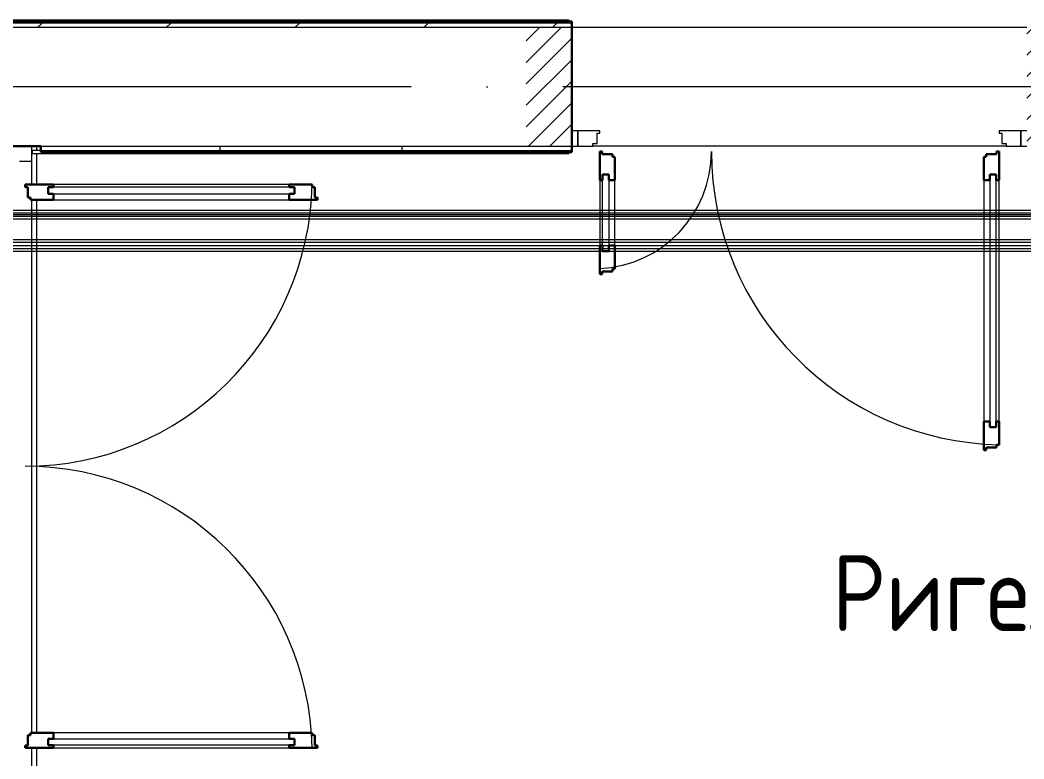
# Model space of a CAD drawing. Header units: millimetres. Extents: x -88595 to 880822, y -1054509 to -148035.
# Drawn here: x 410340 to 413648, y -276466 to -274032 of the extents above; entities that cross this region are included whole.
import ezdxf

# ---------------------------------------------------------------- set-up
doc = ezdxf.new("R2010")
doc.units = ezdxf.units.MM
doc.linetypes.add('ADSK_Линия сетки', pattern=[25, 20, -2.5, 0, -2.5])
doc.linetypes.add('ADSK_Штриховая_ш2 п1_5', pattern=[4.5, 3, -1.5])
for name, color, linetype, lineweight in [('Аннотация', 7, 'Continuous', 20), ('Витраж', 7, 'Continuous', 9), ('Двери', 7, 'Continuous', 9), ('Изоляция', 7, 'Continuous', 18), ('Оборудование', 7, 'Continuous', 18), ('Ограждение', 7, 'Continuous', 9), ('Оси', 7, 'Continuous', 9), ('Стены внутренние', 7, 'Continuous', 18), ('Стены наружные', 7, 'Continuous', 18), ('Стены штриховка', 7, 'Continuous', 9), ('Трубопровод', 7, 'Continuous', 18)]:
    doc.layers.add(name, color=color, linetype=linetype, lineweight=lineweight)
doc.layers.add('Двери открывание', color=7, linetype='Continuous', lineweight=9, true_color=0xc0c0c0)
doc.styles.add('GOST Common_2', font='GOST_Common.ttf', dxfattribs={"width": 0.9, "height": 350})

# ---------------------------------------------------------------- blocks, each defined once
blk = doc.blocks.new('3 этаж')
at = {"layer": 'Двери', "lineweight": 18, "true_color": 0xff0000}
h = blk.add_hatch(dxfattribs=at)
h.set_pattern_fill('FP_3', color=1, angle=180, style=0, pattern_type=2)
h.set_pattern_definition([(225, (424913.9, 652173.86), (35.3553, -35.3553), [])])
h.paths.add_polyline_path([(425688.9, 651978.9), (425688.9, 652368.9), (425538.9, 652368.9), (425538.9, 651978.9)])
h.paths.add_polyline_path([(423920.4, 651978.9), (424038.9, 651978.9), (424038.9, 652368.9), (423888.9, 652368.9), (423888.9, 651978.9)])
at = {"layer": 'Витраж', "lineweight": 18}
for p, q in [((422258.9, 651978.9), (422158.9, 651978.9)), ((422258.9, 651928.9), (422258.9, 651978.9)), ((422218.9, 651928.9), (422258.9, 651928.9))]:
    blk.add_line(p, q, dxfattribs=at)
at = {"layer": 'Витраж'}
for p, q in [((422258.9, 651851.9), (422258.9, 651928.9)), ((422258.9, 650045.9), (422258.9, 651801.9)), ((422258.9, 649923.9), (422258.9, 649995.9))]:
    blk.add_line(p, q, dxfattribs=at)
at = {"layer": 'Двери', "linetype": 'ADSK_Штриховая_ш2 п1_5'}
for p, q in [((424038.9, 652368.9), (423888.9, 652368.9)), ((424038.9, 651978.9), (424038.9, 652368.9)), ((423888.9, 651978.9), (424038.9, 651978.9))]:
    blk.add_line(p, q, dxfattribs=at)
at = {"layer": 'Двери'}
for p, q in [((424038.9, 652028.9), (424038.9, 651978.9)), ((424058.9, 652028.9), (424038.9, 652028.9)), ((424058.9, 651978.9), (424058.9, 652028.9)), ((424130.9, 652028.9), (424058.9, 652028.9)), ((424058.9, 652028.9), (424058.9, 651978.9)), ((424130.9, 652020.9), (424130.9, 652028.9)), ((425518.9, 652028.9), (425446.9, 652028.9)), ((425446.9, 652028.9), (425446.9, 652020.9)), ((425538.9, 652028.9), (425518.9, 652028.9)), ((425518.9, 652028.9), (425518.9, 651978.9)), ((425518.9, 651978.9), (425518.9, 652028.9)), ((424121.9, 651986.9), (424121.9, 652020.9)), ((424121.9, 652020.9), (424130.9, 652020.9)), ((425446.9, 652020.9), (425455.9, 652020.9)), ((425455.9, 652020.9), (425455.9, 651986.9)), ((424038.9, 651978.9), (424058.9, 651978.9)), ((424058.9, 651978.9), (424107.9, 651978.9)), ((424107.9, 651978.9), (424107.9, 651986.9)), ((424107.9, 651986.9), (424121.9, 651986.9)), ((425455.9, 651986.9), (425469.9, 651986.9)), ((425469.9, 651986.9), (425469.9, 651978.9)), ((425469.9, 651978.9), (425518.9, 651978.9)), ((425518.9, 651978.9), (425538.9, 651978.9)), ((424130.9, 651866.9), (424130.9, 651650.9)), ((424139.9, 651884.9), (424160.9, 651884.9)), ((424139.9, 651632.9), (424139.9, 651884.9)), ((424160.9, 651884.9), (424160.9, 651632.9)), ((424180.9, 651650.9), (424180.9, 651866.9)), ((425396.9, 651866.9), (425396.9, 651070.9)), ((425416.9, 651884.9), (425416.9, 651052.9)), ((425437.9, 651884.9), (425416.9, 651884.9)), ((425437.9, 651052.9), (425437.9, 651884.9)), ((425446.9, 651070.9), (425446.9, 651866.9)), ((422312.9, 651842.9), (422312.9, 651821.9)), ((423124.9, 651842.9), (422312.9, 651842.9)), ((423106.9, 651851.9), (422330.9, 651851.9)), ((423124.9, 651821.9), (423124.9, 651842.9)), ((422312.9, 651821.9), (423124.9, 651821.9)), ((422330.9, 651801.9), (423106.9, 651801.9)), ((424160.9, 651632.9), (424139.9, 651632.9)), ((425416.9, 651052.9), (425437.9, 651052.9)), ((423106.9, 650045.9), (422330.9, 650045.9)), ((422312.9, 650025.9), (423124.9, 650025.9)), ((422312.9, 650004.9), (422312.9, 650025.9)), ((423124.9, 650004.9), (422312.9, 650004.9)), ((423124.9, 650025.9), (423124.9, 650004.9)), ((422330.9, 649995.9), (423106.9, 649995.9))]:
    blk.add_line(p, q, dxfattribs=at)
at = {"layer": 'Двери', "lineweight": 30}
for p, q in [((424138.9, 651960.9), (424130.9, 651960.9)), ((424130.9, 651960.9), (424130.9, 651866.9)), ((424138.9, 651951.9), (424138.9, 651960.9)), ((425446.9, 651960.9), (425438.9, 651960.9)), ((425438.9, 651960.9), (425438.9, 651951.9)), ((425446.9, 651866.9), (425446.9, 651960.9)), ((424172.9, 651951.9), (424138.9, 651951.9)), ((424172.9, 651942.9), (424172.9, 651951.9)), ((424180.9, 651942.9), (424172.9, 651942.9)), ((424180.9, 651866.9), (424180.9, 651942.9)), ((425404.9, 651942.9), (425396.9, 651942.9)), ((425396.9, 651942.9), (425396.9, 651866.9)), ((425404.9, 651951.9), (425404.9, 651942.9)), ((425438.9, 651951.9), (425404.9, 651951.9)), ((424139.9, 651866.9), (424130.9, 651866.9)), ((424139.9, 651884.9), (424139.9, 651866.9)), ((424160.9, 651884.9), (424139.9, 651884.9)), ((424160.9, 651866.9), (424160.9, 651884.9)), ((424180.9, 651866.9), (424160.9, 651866.9)), ((425396.9, 651866.9), (425416.9, 651866.9)), ((425416.9, 651866.9), (425416.9, 651884.9)), ((425416.9, 651884.9), (425437.9, 651884.9)), ((425437.9, 651884.9), (425437.9, 651866.9)), ((425437.9, 651866.9), (425446.9, 651866.9)), ((422330.9, 651851.9), (422236.9, 651851.9)), ((422236.9, 651851.9), (422236.9, 651843.9)), ((422236.9, 651843.9), (422245.9, 651843.9)), ((422245.9, 651843.9), (422245.9, 651809.9)), ((422312.9, 651842.9), (422330.9, 651842.9)), ((422312.9, 651821.9), (422312.9, 651842.9)), ((422330.9, 651842.9), (422330.9, 651851.9)), ((423182.9, 651851.9), (423106.9, 651851.9)), ((423106.9, 651842.9), (423106.9, 651851.9)), ((423124.9, 651842.9), (423106.9, 651842.9)), ((423124.9, 651821.9), (423124.9, 651842.9)), ((423182.9, 651843.9), (423182.9, 651851.9)), ((423191.9, 651843.9), (423182.9, 651843.9)), ((423191.9, 651809.9), (423191.9, 651843.9)), ((422245.9, 651809.9), (422254.9, 651809.9)), ((422254.9, 651809.9), (422254.9, 651801.9)), ((422254.9, 651801.9), (422330.9, 651801.9)), ((422330.9, 651821.9), (422312.9, 651821.9)), ((422330.9, 651801.9), (422330.9, 651821.9)), ((423106.9, 651821.9), (423124.9, 651821.9)), ((423106.9, 651801.9), (423106.9, 651821.9)), ((423106.9, 651801.9), (423200.9, 651801.9)), ((423200.9, 651809.9), (423191.9, 651809.9)), ((423200.9, 651801.9), (423200.9, 651809.9)), ((424130.9, 651650.9), (424130.9, 651556.9)), ((424139.9, 651650.9), (424130.9, 651650.9)), ((424139.9, 651632.9), (424139.9, 651650.9)), ((424160.9, 651632.9), (424139.9, 651632.9)), ((424160.9, 651650.9), (424160.9, 651632.9)), ((424180.9, 651650.9), (424160.9, 651650.9)), ((424180.9, 651574.9), (424180.9, 651650.9)), ((424138.9, 651556.9), (424138.9, 651565.9)), ((424138.9, 651565.9), (424172.9, 651565.9)), ((424172.9, 651565.9), (424172.9, 651574.9)), ((424172.9, 651574.9), (424180.9, 651574.9)), ((424130.9, 651556.9), (424138.9, 651556.9)), ((425396.9, 651070.9), (425396.9, 650976.9)), ((425396.9, 651070.9), (425416.9, 651070.9)), ((425416.9, 651070.9), (425416.9, 651052.9)), ((425437.9, 651070.9), (425446.9, 651070.9)), ((425437.9, 651052.9), (425437.9, 651070.9)), ((425446.9, 650994.9), (425446.9, 651070.9)), ((425416.9, 651052.9), (425437.9, 651052.9)), ((425396.9, 650976.9), (425404.9, 650976.9)), ((425404.9, 650976.9), (425404.9, 650985.9)), ((425404.9, 650985.9), (425438.9, 650985.9)), ((425438.9, 650985.9), (425438.9, 650994.9)), ((425438.9, 650994.9), (425446.9, 650994.9)), ((422245.9, 650037.9), (422245.9, 650003.9)), ((422254.9, 650037.9), (422245.9, 650037.9)), ((422330.9, 650045.9), (422254.9, 650045.9)), ((422254.9, 650045.9), (422254.9, 650037.9)), ((422330.9, 650045.9), (422330.9, 650025.9)), ((423182.9, 650045.9), (423106.9, 650045.9)), ((423106.9, 650045.9), (423106.9, 650025.9)), ((423182.9, 650037.9), (423182.9, 650045.9)), ((423191.9, 650037.9), (423182.9, 650037.9)), ((423191.9, 650003.9), (423191.9, 650037.9)), ((422245.9, 650003.9), (422236.9, 650003.9)), ((422236.9, 650003.9), (422236.9, 649995.9)), ((422330.9, 650025.9), (422312.9, 650025.9)), ((422312.9, 650025.9), (422312.9, 650004.9)), ((422312.9, 650004.9), (422330.9, 650004.9)), ((422330.9, 650004.9), (422330.9, 649995.9)), ((423106.9, 650025.9), (423124.9, 650025.9)), ((423106.9, 650004.9), (423106.9, 649995.9)), ((423124.9, 650004.9), (423106.9, 650004.9)), ((423124.9, 650025.9), (423124.9, 650004.9)), ((423200.9, 650003.9), (423191.9, 650003.9)), ((423200.9, 649995.9), (423200.9, 650003.9)), ((422236.9, 649995.9), (422330.9, 649995.9)), ((423106.9, 649995.9), (423200.9, 649995.9))]:
    blk.add_line(p, q, dxfattribs=at)
at = {"layer": 'Двери открывание'}
for centre, radius, start, end in [((424112.9, 651960.9), 386, 272.6728, 0), ((425464.9, 651960.9), 966, 180, 268.9323), ((422236.9, 651869.9), 946, 270, 358.9097), ((422236.9, 649977.9), 946, 1.0903, 90)]:
    blk.add_arc(centre, radius, start, end, dxfattribs=at)
at = {"layer": 'Ограждение'}
for p, q in [((424028.9, 652393.9), (420973.9, 652393.9)), ((424028.9, 652393.9), (424028.9, 652388.8)), ((422261.8, 651953.9), (422261.8, 651963.9)), ((422289.3, 651963.9), (422261.8, 651963.9)), ((424028.9, 651958.9), (424028.9, 651953.9)), ((422261.8, 651953.9), (424028.9, 651953.9))]:
    blk.add_line(p, q, dxfattribs=at)
at = {"layer": 'Оси', "linetype": 'ADSK_Линия сетки', "ltscale": 100}
blk.add_line((466011.2, 652173.9), (389071.6, 652173.9), dxfattribs=at)
at = {"layer": 'Стены внутренние'}
for p, q in [((425538.9, 652368.9), (420963.9, 652368.9)), ((422289.3, 651978.9), (424038.9, 651978.9)), ((425469.9, 651978.9), (424107.9, 651978.9))]:
    blk.add_line(p, q, dxfattribs=at)
at = {"layer": 'Стены внутренние', "lineweight": 30}
for p, q in [((424038.9, 651978.9), (424038.9, 652368.9)), ((422134.3, 651978.9), (422289.3, 651978.9))]:
    blk.add_line(p, q, dxfattribs=at)
at = {"layer": 'Стены наружные', "lineweight": 30}
for p, q in [((424038.9, 652388.9), (420968.9, 652388.9)), ((424038.9, 652368.9), (424038.9, 652388.9)), ((422289.3, 651978.9), (422289.3, 651958.9)), ((422289.3, 651958.9), (424038.9, 651958.9)), ((424038.9, 651958.9), (424038.9, 651978.9))]:
    blk.add_line(p, q, dxfattribs=at)
at = {"layer": 'Стены наружные', "linetype": 'Continuous', "lineweight": 9}
for p, q in [((422222.1, 652383.9), (422227.1, 652388.9)), ((422292.8, 652383.9), (422297.8, 652388.9)), ((422363.5, 652383.9), (422368.5, 652388.9)), ((422434.2, 652383.9), (422439.2, 652388.9)), ((422504.9, 652383.9), (422509.9, 652388.9)), ((422575.6, 652383.9), (422580.6, 652388.9)), ((422646.3, 652383.9), (422651.3, 652388.9)), ((422717.1, 652383.9), (422722.1, 652388.9)), ((422787.8, 652383.9), (422792.8, 652388.9)), ((422858.5, 652383.9), (422863.5, 652388.9)), ((422929.2, 652383.9), (422934.2, 652388.9)), ((422999.9, 652383.9), (423004.9, 652388.9)), ((423070.6, 652383.9), (423075.6, 652388.9)), ((423141.3, 652383.9), (423146.3, 652388.9)), ((423212, 652383.9), (423217, 652388.9)), ((423282.7, 652383.9), (423287.7, 652388.9)), ((423353.4, 652383.9), (423358.4, 652388.9)), ((423424.2, 652383.9), (423429.2, 652388.9)), ((423494.9, 652383.9), (423499.9, 652388.9)), ((423565.6, 652383.9), (423570.6, 652388.9)), ((423636.3, 652383.9), (423641.3, 652388.9)), ((423707, 652383.9), (423712, 652388.9)), ((423777.7, 652383.9), (423782.7, 652388.9)), ((423848.4, 652383.9), (423853.4, 652388.9)), ((423919.1, 652383.9), (423924.1, 652388.9)), ((423989.8, 652383.9), (423994.8, 652388.9)), ((422277.8, 652368.9), (422292.8, 652383.9)), ((422702.1, 652368.9), (422717.1, 652383.9)), ((423126.3, 652368.9), (423141.3, 652383.9)), ((423550.6, 652368.9), (423565.6, 652383.9)), ((423974.8, 652368.9), (423989.8, 652383.9)), ((422292.1, 651958.9), (422297.1, 651963.9)), ((422362.8, 651958.9), (422367.8, 651963.9)), ((422433.5, 651958.9), (422438.5, 651963.9)), ((422504.2, 651958.9), (422509.2, 651963.9)), ((422574.9, 651958.9), (422579.9, 651963.9)), ((422645.6, 651958.9), (422650.6, 651963.9)), ((422716.3, 651958.9), (422721.3, 651963.9)), ((422787, 651958.9), (422792, 651963.9)), ((422857.7, 651958.9), (422862.7, 651963.9)), ((422879.9, 651963.9), (422879.9, 651978.9)), ((422928.4, 651958.9), (422933.4, 651963.9)), ((422999.2, 651958.9), (423004.2, 651963.9)), ((423069.9, 651958.9), (423074.9, 651963.9)), ((423140.6, 651958.9), (423145.6, 651963.9)), ((423211.3, 651958.9), (423216.3, 651963.9)), ((423282, 651958.9), (423287, 651963.9)), ((423352.7, 651958.9), (423357.7, 651963.9)), ((423423.4, 651958.9), (423428.4, 651963.9)), ((423479.9, 651963.9), (423479.9, 651978.9)), ((423494.1, 651958.9), (423499.1, 651963.9)), ((423564.8, 651958.9), (423569.8, 651963.9)), ((423635.6, 651958.9), (423640.6, 651963.9)), ((423706.3, 651958.9), (423711.3, 651963.9)), ((423777, 651958.9), (423782, 651963.9)), ((423847.7, 651958.9), (423852.7, 651963.9)), ((423918.4, 651958.9), (423923.4, 651963.9)), ((423989.1, 651958.9), (423994.1, 651963.9))]:
    blk.add_line(p, q, dxfattribs=at)
at = {"layer": 'Стены наружные'}
for p, q in [((422274.3, 651978.9), (422274.3, 651963.9)), ((422274.3, 651953.9), (422274.3, 651851.9)), ((422274.3, 651801.9), (422274.3, 650045.9)), ((422274.3, 649995.9), (422274.3, 649898.9))]:
    blk.add_line(p, q, dxfattribs=at)
at = {"layer": 'Стены штриховка'}
for p, q in [((424038.9, 652383.9), (420968.9, 652383.9)), ((422289.3, 651963.9), (424038.9, 651963.9))]:
    blk.add_line(p, q, dxfattribs=at)
at = {"layer": 'Аннотация', "style": 'GOST Common_2', "width": 0.9}
blk.add_text('Ригель', height=250, dxfattribs=at).set_placement((424896.4, 650380.8))

msp = doc.modelspace()

# ---------------------------------------------------------------- linework, layer by layer
at = {"layer": 'Изоляция', "color": 190, "true_color": 0x8000ff}
for p, q in [((416579.3, -274659.1), (409990.9, -274659.1)), ((409994.7, -274686.6), (416579.3, -274686.6))]:
    msp.add_line(p, q, dxfattribs=at)
at = {"layer": 'Изоляция', "color": 134, "true_color": 0x00a6a6}
for p, q in [((416689.6, -274756.2), (410085.6, -274756.2)), ((410092.6, -274793.2), (416726.7, -274793.2))]:
    msp.add_line(p, q, dxfattribs=at)
at = {"layer": 'Трубопровод', "color": 190, "linetype": 'Continuous', "true_color": 0x8000ff}
for p, q in [((416579.3, -274668.1), (410000.9, -274668.1)), ((410000.9, -274677.6), (416579.3, -274677.6))]:
    msp.add_line(p, q, dxfattribs=at)
at = {"layer": 'Трубопровод', "color": 190, "true_color": 0x8000ff}
msp.add_line((410000.9, -274672.9), (416579.3, -274672.9), dxfattribs=at)
msp.add_line((410000.9, -274672.9), (416579.3, -274672.9), dxfattribs=at)
at = {"layer": 'Трубопровод', "color": 134, "linetype": 'Continuous', "true_color": 0x00a6a6}
for p, q in [((416687.2, -274765.2), (410095.6, -274765.2)), ((410095.6, -274784.2), (416687.2, -274784.2))]:
    msp.add_line(p, q, dxfattribs=at)
at = {"layer": 'Трубопровод', "color": 134, "true_color": 0x00a6a6}
msp.add_line((410095.6, -274774.7), (416687.2, -274774.7), dxfattribs=at)
msp.add_line((410095.6, -274774.7), (416687.2, -274774.7), dxfattribs=at)

# ---------------------------------------------------------------- block references
at = {"layer": 'Оборудование', "color": 5, "true_color": 0x0000ff}
msp.add_blockref('3 этаж', (-11880.6, -926425.8), dxfattribs=at)

doc.saveas('drawing.dxf')
